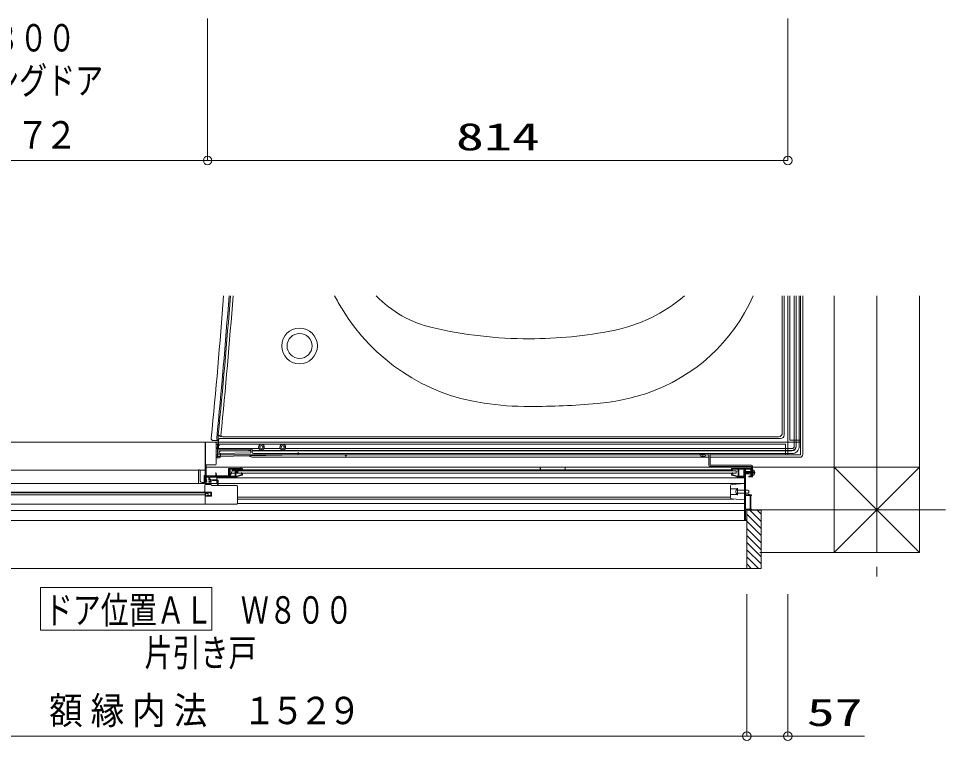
# Model space of a CAD drawing. Units: millimetres on the paper. Extents: x -305 to 305, y -152 to 152.
# Drawn here: x -106.1 to -41.1, y -75.9 to -25.2 of the extents above; entities that cross this region are included whole.
import ezdxf
from ezdxf.enums import TextEntityAlignment as Align

# ---------------------------------------------------------------- set-up
doc = ezdxf.new("R2010")
doc.units = ezdxf.units.MM
doc.linetypes.add('LONG_CHAIN', pattern=[21, 18, -1, 1, -1])
doc.layers.add('0-0_0', color=7, linetype='Continuous', lineweight=9)
doc.layers.add('0-1_VIEW0001', color=7, linetype='Continuous', lineweight=9)
doc.styles.add('ＭＳ ゴシック', font='')
doc.styles.get('ＭＳ ゴシック').set_extended_font_data('MS Gothic')

# ---------------------------------------------------------------- blocks, each defined once
blk = doc.blocks.new('_ORIGIN')
at = {"layer": '0-0_0'}
blk.add_line((0, 0), (-1, 0), dxfattribs=at)
blk.add_circle((0, 0), 0.5, dxfattribs=at)

msp = doc.modelspace()

# ---------------------------------------------------------------- linework, layer by layer
at = {"layer": '0-1_VIEW0001'}
for p, q in [((-92.884, -25.217), (-92.884, -35.176)), ((-92.884, -25.217), (-92.884, -35.176)), ((-52.184, -25.217), (-52.184, -35.176)), ((-93.484, -35.176), (-130.884, -35.176)), ((-52.784, -35.176), (-92.284, -35.176)), ((-52.568, -54.295), (-52.568, -44.677)), ((-52.434, -54.429), (-52.434, -44.677)), ((-52.184, -44.677), (-52.184, -54.904)), ((-52.034, -44.677), (-52.034, -54.779)), ((-51.734, -55.229), (-51.734, -44.677)), ((-51.602, -55.21), (-51.602, -44.677)), ((-51.584, -55.229), (-51.584, -44.677)), ((-51.384, -55.229), (-51.384, -44.677)), ((-51.284, -55.779), (-51.284, -44.677)), ((-51.284, -44.677), (-51.284, -54.929)), ((-51.124, -55.779), (-51.124, -44.677)), ((-48.934, -44.677), (-48.934, -62.677)), ((-42.934, -44.677), (-42.934, -62.677)), ((-92.134, -55.395), (-92.134, -54.427)), ((-91.958, -54.545), (-92.134, -54.427)), ((-52.818, -54.545), (-91.847, -54.545)), ((-93.059, -54.928), (-129.509, -54.928)), ((-93.059, -54.928), (-93.059, -57.378)), ((-92.334, -54.928), (-93.019, -54.928)), ((-92.486, -54.816), (-92.1, -54.819)), ((-92.184, -54.929), (-92.333, -54.929)), ((-92.333, -54.929), (-52.209, -54.929)), ((-92.284, -55.079), (-52.334, -55.079)), ((-92.184, -55.076), (-92.184, -55.077)), ((-92.184, -55.077), (-92.184, -55.147)), ((-92.184, -55.147), (-92.184, -55.542)), ((-92.117, -55.379), (-92.117, -54.779)), ((-52.684, -54.679), (-92.017, -54.679)), ((-52.334, -55.079), (-52.334, -55.829)), ((-52.184, -54.954), (-52.184, -55.829)), ((-52.159, -54.929), (-51.284, -54.929)), ((-52.034, -54.779), (-51.284, -54.779)), ((-51.384, -55.227), (-51.384, -54.927)), ((-92.284, -55.829), (-58.307, -55.829)), ((-92.2, -55.829), (-92.203, -56.029)), ((-92.184, -55.542), (-92.184, -55.641)), ((-92.184, -55.641), (-92.184, -55.727)), ((-92.184, -55.702), (-92.084, -55.709)), ((-92.184, -55.929), (-92.184, -55.727)), ((-92.184, -55.929), (-86.534, -55.83)), ((-92.117, -55.429), (-92.134, -55.395)), ((-92.117, -55.429), (-92.117, -55.379)), ((-89.282, -55.379), (-92.117, -55.379)), ((-89.816, -55.429), (-92.117, -55.429)), ((-92.084, -55.725), (-92.084, -55.648)), ((-89.859, -55.688), (-92.084, -55.725)), ((-89.859, -55.529), (-91.986, -55.564)), ((-91.984, -55.925), (-91.984, -55.724)), ((-89.913, -55.503), (-89.859, -55.502)), ((-89.859, -55.504), (-89.859, -55.529)), ((-89.859, -55.529), (-89.859, -55.688)), ((-89.855, -55.952), (-89.856, -55.888)), ((-89.741, -55.51), (-89.759, -55.529)), ((-51.884, -55.529), (-89.759, -55.529)), ((-89.759, -55.629), (-89.759, -55.529)), ((-89.741, -55.51), (-89.741, -55.504)), ((-51.902, -55.51), (-89.741, -55.51)), ((-51.884, -55.729), (-89.659, -55.729)), ((-87.782, -55.379), (-88.936, -55.379)), ((-51.884, -55.379), (-87.436, -55.379)), ((-86.534, -55.83), (-86.534, -55.632)), ((-83.243, -55.829), (-83.215, -55.857)), ((-83.084, -55.829), (-58.307, -55.829)), ((-58.359, -55.808), (-58.359, -55.728)), ((-57.714, -55.808), (-58.359, -55.808)), ((-58.309, -55.808), (-58.304, -55.864)), ((-58.247, -55.808), (-58.247, -55.728)), ((-58.217, -55.808), (-58.217, -55.729)), ((-58.134, -55.996), (-58.134, -55.729)), ((-58.134, -55.86), (-58.134, -55.729)), ((-58.052, -55.808), (-58.052, -55.729)), ((-58.022, -55.808), (-58.022, -55.728)), ((-57.959, -55.808), (-57.964, -55.864)), ((-57.961, -55.829), (-57.714, -55.829)), ((-57.961, -55.829), (-57.714, -55.829)), ((-57.714, -56.548), (-57.714, -55.808)), ((-57.634, -55.829), (-51.334, -55.829)), ((-57.634, -55.829), (-52.184, -55.829)), ((-92.042, -56.029), (-92.203, -56.029)), ((-91.984, -55.925), (-92.184, -55.929)), ((-91.991, -55.925), (-91.992, -55.979)), ((-83.184, -55.988), (-89.71, -55.988)), ((-83.184, -55.988), (-83.185, -55.927)), ((-83.184, -55.989), (-83.184, -55.929)), ((-83.184, -55.989), (-57.714, -55.989)), ((-57.634, -55.989), (-51.334, -55.989)), ((-93.534, -56.889), (-129.509, -56.889)), ((-93.534, -56.878), (-93.484, -56.878)), ((-93.534, -56.941), (-93.534, -56.878)), ((-93.534, -57.839), (-93.534, -56.941)), ((-93.446, -56.889), (-93.059, -56.889)), ((-93.409, -56.953), (-93.409, -57.605)), ((-93.034, -57.274), (-93.034, -57.133)), ((-54.734, -56.677), (-92.974, -56.677)), ((-92.234, -57.293), (-92.309, -57.052)), ((-92.308, -57.052), (-92.308, -57.293)), ((-90.459, -56.778), (-91.394, -56.778)), ((-91.344, -57.353), (-91.344, -56.927)), ((-91.134, -56.859), (-91.334, -57.378)), ((-55.809, -57.099), (-91.226, -57.099)), ((-55.809, -56.939), (-91.165, -56.939)), ((-56.134, -56.859), (-91.134, -56.859)), ((-90.949, -56.907), (-90.949, -56.878)), ((-90.928, -56.949), (-90.947, -56.914)), ((-90.945, -56.98), (-90.931, -56.966)), ((-90.934, -56.863), (-90.933, -56.863)), ((-90.92, -56.871), (-90.879, -56.944)), ((-90.878, -56.978), (-90.9, -56.999)), ((-90.889, -56.989), (-90.889, -57.005)), ((-90.858, -56.948), (-90.882, -56.971)), ((-90.882, -57.03), (-90.861, -57.066)), ((-90.874, -56.964), (-90.874, -56.967)), ((-90.815, -57.056), (-90.842, -57.01)), ((-90.84, -57.078), (-90.828, -57.078)), ((-90.839, -56.992), (-90.813, -56.966)), ((-90.759, -56.939), (-90.759, -57.099)), ((-90.558, -56.677), (-90.558, -56.778)), ((-90.524, -57.106), (-90.524, -57.103)), ((-90.483, -57.153), (-90.52, -57.116)), ((-90.509, -56.913), (-90.509, -56.939)), ((-90.509, -57.088), (-90.49, -57.088)), ((-90.484, -56.833), (-90.484, -56.888)), ((-90.48, -57.093), (-90.438, -57.134)), ((-90.434, -56.939), (-90.434, -56.803)), ((-90.434, -57.145), (-90.434, -57.192)), ((-69.506, -56.859), (-69.559, -56.677)), ((-69.558, -56.677), (-69.558, -56.859)), ((-67.808, -56.677), (-67.808, -56.859)), ((-54.734, -56.628), (-57.634, -56.628)), ((-56.134, -56.939), (-56.134, -56.803)), ((-56.134, -57.145), (-56.134, -57.192)), ((-56.088, -57.093), (-56.13, -57.134)), ((-56.109, -56.778), (-54.734, -56.778)), ((-56.089, -57.184), (-56.089, -57.163)), ((-56.085, -57.153), (-56.048, -57.116)), ((-56.084, -56.833), (-56.084, -56.888)), ((-55.735, -57.306), (-56.079, -57.199)), ((-56.059, -57.088), (-56.078, -57.088)), ((-56.059, -56.913), (-56.059, -56.939)), ((-56.044, -57.106), (-56.044, -57.103)), ((-55.809, -56.939), (-55.809, -57.099)), ((-55.759, -56.956), (-55.759, -56.956)), ((-55.694, -56.964), (-55.694, -56.967)), ((-55.69, -56.978), (-55.668, -56.999)), ((-55.648, -56.871), (-55.689, -56.944)), ((-55.64, -56.949), (-55.621, -56.914)), ((-55.623, -56.98), (-55.637, -56.966)), ((-55.634, -56.863), (-55.635, -56.863)), ((-55.619, -56.907), (-55.619, -56.878)), ((-55.224, -57.292), (-55.224, -56.927)), ((-54.466, -57.063), (-55.201, -57.063)), ((-55.103, -56.981), (-55.154, -57.056)), ((-55.079, -57.063), (-55.154, -57.056)), ((-55.154, -57.056), (-55.154, -57.071)), ((-55.079, -57.063), (-55.154, -57.063)), ((-55.103, -57.146), (-55.154, -57.071)), ((-55.136, -57.071), (-55.154, -57.071)), ((-55.136, -57.071), (-54.936, -57.131)), ((-54.689, -56.981), (-55.103, -56.981)), ((-55.103, -57.146), (-54.689, -57.146)), ((-55.079, -57.063), (-54.934, -57.106)), ((-54.989, -57.09), (-54.989, -56.981)), ((-54.989, -57.146), (-54.989, -57.115)), ((-54.655, -56.956), (-54.735, -56.956)), ((-54.655, -57.181), (-54.735, -57.181)), ((-54.734, -57.358), (-54.734, -56.628)), ((-54.734, -56.793), (-54.734, -57.338)), ((-54.689, -57.15), (-54.689, -56.956)), ((-54.679, -56.977), (-54.689, -56.977)), ((-54.679, -57.15), (-54.689, -57.15)), ((-54.654, -57.358), (-54.654, -56.628)), ((-42.934, -56.677), (-54.654, -56.677)), ((-54.654, -56.888), (-54.598, -56.893)), ((-48.934, -56.675), (-42.932, -62.677)), ((-42.932, -56.677), (-48.934, -62.678)), ((-92.184, -57.839), (-129.334, -57.839)), ((-93.259, -57.754), (-93.137, -57.754)), ((-93.137, -57.291), (-93.116, -57.279)), ((-93.137, -57.839), (-93.137, -57.291)), ((-93.116, -57.279), (-93.099, -57.279)), ((-93.059, -57.378), (-91.334, -57.378)), ((-93.034, -57.274), (-93.034, -57.28)), ((-92.939, -57.728), (-92.939, -57.678)), ((-92.634, -57.728), (-92.789, -57.728)), ((-92.534, -57.613), (-92.534, -57.593)), ((-92.519, -57.578), (-92.184, -57.578)), ((-92.199, -57.628), (-92.519, -57.628)), ((-92.234, -57.378), (-92.234, -57.839)), ((-92.234, -57.439), (-55.209, -57.439)), ((-92.184, -57.963), (-92.184, -57.643)), ((-92.134, -57.628), (-92.134, -57.963)), ((-92.134, -57.839), (-55.234, -57.839)), ((-91.359, -57.353), (-91.359, -57.318)), ((-90.469, -57.239), (-90.82, -57.349)), ((-56.099, -57.239), (-55.749, -57.349)), ((-55.209, -57.828), (-56.093, -57.895)), ((-55.719, -57.353), (-55.209, -57.353)), ((-55.209, -57.338), (-55.209, -57.318)), ((-55.209, -57.828), (-55.209, -58.978)), ((-54.654, -57.358), (-54.734, -57.358)), ((-54.654, -57.238), (-54.598, -57.234)), ((-129.334, -58.429), (-93.044, -58.429)), ((-92.654, -58.482), (-129.214, -58.482)), ((-93.084, -58.482), (-93.084, -57.947)), ((-93.072, -57.925), (-93.038, -57.905)), ((-93.044, -58.429), (-93.044, -59.279)), ((-93.039, -58.438), (-92.609, -58.438)), ((-93.03, -57.903), (-92.688, -57.903)), ((-92.681, -57.905), (-92.558, -57.976)), ((-92.654, -58.663), (-92.654, -58.482)), ((-92.609, -58.438), (-92.609, -58.708)), ((-92.55, -57.978), (-92.199, -57.978)), ((-92.119, -57.978), (-90.834, -57.978)), ((-90.784, -58.028), (-90.784, -59.228)), ((-56.209, -58.787), (-56.209, -58.019)), ((-56.209, -58.203), (-55.709, -58.203)), ((-55.709, -58.403), (-55.709, -58.153)), ((-55.209, -58.303), (-55.709, -58.303)), ((-55.709, -58.653), (-55.709, -58.403)), ((-55.209, -58.503), (-55.709, -58.503)), ((-55.639, -58.303), (-54.979, -58.303)), ((-55.639, -58.503), (-54.979, -58.503)), ((-54.979, -58.303), (-54.909, -58.338)), ((-54.909, -58.468), (-54.979, -58.503)), ((-54.909, -58.338), (-54.909, -58.468)), ((-129.164, -58.632), (-93.044, -58.632)), ((-93.044, -58.583), (-93.044, -58.653)), ((-93.044, -59.233), (-93.044, -58.667)), ((-92.609, -58.708), (-93.044, -58.708)), ((-93.037, -58.654), (-93.023, -58.646)), ((-93.015, -58.643), (-93.014, -58.643)), ((-93.004, -58.653), (-93.004, -58.658)), ((-92.979, -58.683), (-92.907, -58.683)), ((-92.901, -58.682), (-92.863, -58.667)), ((-92.844, -58.663), (-92.654, -58.663)), ((-90.784, -58.782), (-56.209, -58.782)), ((-90.784, -58.922), (-55.966, -58.922)), ((-56.209, -58.603), (-55.709, -58.603)), ((-55.209, -58.978), (-56.093, -58.912)), ((-54.784, -58.673), (-54.734, -58.673)), ((-54.734, -58.643), (-54.734, -58.673)), ((-93.044, -59.279), (-131.044, -59.279)), ((-129.456, -59.724), (-55.209, -59.724)), ((-90.834, -59.278), (-93.069, -59.278)), ((-90.784, -59.229), (-55.234, -59.229)), ((-55.059, -59.706), (-55.059, -63.781)), ((-55.059, -59.706), (-54.059, -59.706)), ((-54.06, -60.487), (-54.84, -59.706)), ((-54.06, -59.987), (-54.34, -59.706)), ((-54.059, -59.706), (-54.059, -63.781)), ((-128.475, -60.429), (-55.059, -60.429)), ((-54.059, -60.982), (-55.059, -59.982)), ((-54.059, -61.482), (-55.059, -60.482)), ((-54.059, -61.982), (-55.059, -60.982)), ((-54.059, -62.482), (-55.059, -61.482)), ((-54.059, -62.977), (-55.059, -61.977)), ((-54.059, -63.472), (-55.059, -62.472)), ((-54.245, -63.781), (-55.059, -62.967)), ((-42.934, -62.677), (-54.134, -62.677)), ((-54.74, -63.781), (-55.059, -63.462)), ((-54.059, -63.781), (-132.484, -63.781)), ((-104.596, -68.116), (-104.596, -65.116)), ((-104.596, -65.116), (-92.596, -65.116)), ((-92.596, -68.116), (-92.596, -65.116)), ((-55.059, -65.593), (-55.059, -75.552)), ((-55.059, -65.593), (-55.059, -75.552)), ((-52.184, -65.593), (-52.184, -75.552)), ((-104.596, -68.116), (-92.596, -68.116)), ((-55.659, -75.552), (-130.884, -75.552)), ((-52.784, -75.552), (-54.459, -75.552)), ((-52.184, -75.552), (-46.796, -75.552))]:
    msp.add_line(p, q, dxfattribs=at)
at = {"layer": '0-1_VIEW0001', "linetype": 'LONG_CHAIN'}
for p, q in [((-45.934, -44.677), (-45.934, -64.356)), ((-41.12, -59.677), (-54.734, -59.677))]:
    msp.add_line(p, q, dxfattribs=at)
at = {"layer": '0-1_VIEW0001'}
for points in [[(-93.019, -54.928), (-93.03, -54.933), (-93.034, -54.943)], [(-93.034, -54.943), (-93.034, -57.728), (-92.939, -57.728)], [(-92.284, -54.978), (-92.299, -54.943), (-92.334, -54.928)], [(-92.284, -56.478), (-92.284, -55.368), (-92.209, -55.368), (-92.209, -55.328), (-92.284, -55.328), (-92.284, -54.978)], [(-89.913, -55.503), (-90.02, -55.504), (-92.086, -55.539)], [(-54.734, -56.548), (-57.634, -56.548), (-57.634, -55.808)], [(-91.419, -56.803), (-91.419, -57.293), (-92.974, -57.293), (-92.974, -56.528), (-92.334, -56.528)], [(-92.334, -56.528), (-92.299, -56.514), (-92.284, -56.478)], [(-93.484, -56.878), (-93.476, -56.878), (-93.468, -56.88), (-93.454, -56.884), (-93.446, -56.888), (-93.433, -56.898), (-93.427, -56.904), (-93.417, -56.918), (-93.413, -56.926), (-93.411, -56.935)], [(-91.394, -56.778), (-91.412, -56.786), (-91.419, -56.803)], [(-91.359, -57.338), (-91.359, -56.833), (-90.854, -56.833), (-90.854, -56.937)], [(-91.349, -56.916), (-91.341, -56.866), (-91.299, -56.893)], [(-91.344, -56.927), (-91.345, -56.921), (-91.349, -56.916)], [(-91.299, -56.893), (-91.299, -57.308), (-90.949, -57.308), (-90.949, -56.991)], [(-90.949, -56.878), (-90.945, -56.868), (-90.934, -56.863)], [(-90.947, -56.914), (-90.949, -56.911), (-90.949, -56.907)], [(-90.949, -56.991), (-90.948, -56.985), (-90.945, -56.98)], [(-90.933, -56.863), (-90.925, -56.866), (-90.92, -56.871)], [(-90.931, -56.966), (-90.927, -56.958), (-90.928, -56.949)], [(-90.9, -56.999), (-90.903, -57.004), (-90.904, -57.01)], [(-90.904, -57.01), (-90.904, -57.308), (-90.849, -57.308)], [(-90.882, -56.971), (-90.887, -56.979), (-90.889, -56.989)], [(-90.889, -57.005), (-90.887, -57.018), (-90.882, -57.03)], [(-90.879, -56.944), (-90.875, -56.954), (-90.874, -56.964)], [(-90.874, -56.967), (-90.875, -56.973), (-90.878, -56.978)], [(-90.861, -57.066), (-90.852, -57.075), (-90.84, -57.078)], [(-90.854, -56.937), (-90.855, -56.943), (-90.858, -56.948)], [(-90.842, -57.01), (-90.844, -57.001), (-90.839, -56.992)], [(-90.833, -57.306), (-90.479, -57.195), (-90.479, -57.163)], [(-90.828, -57.078), (-90.815, -57.071), (-90.815, -57.056)], [(-90.813, -56.966), (-90.81, -56.962), (-90.809, -56.956)], [(-90.809, -56.956), (-90.809, -56.833), (-90.484, -56.833)], [(-90.524, -57.103), (-90.52, -57.093), (-90.509, -57.088)], [(-90.52, -57.116), (-90.523, -57.112), (-90.524, -57.106)], [(-90.484, -56.888), (-90.487, -56.896), (-90.494, -56.898), (-90.505, -56.903), (-90.509, -56.913)], [(-90.49, -57.088), (-90.485, -57.09), (-90.48, -57.093)], [(-90.479, -57.163), (-90.48, -57.158), (-90.483, -57.153)], [(-90.434, -57.192), (-90.444, -57.221), (-90.469, -57.239)], [(-90.434, -56.803), (-90.441, -56.786), (-90.459, -56.778)], [(-90.438, -57.134), (-90.435, -57.139), (-90.434, -57.145)], [(-56.134, -56.803), (-56.127, -56.786), (-56.109, -56.778)], [(-56.13, -57.134), (-56.133, -57.139), (-56.134, -57.145)], [(-56.134, -57.192), (-56.124, -57.221), (-56.099, -57.239)], [(-56.089, -57.163), (-56.088, -57.158), (-56.085, -57.153)], [(-56.079, -57.199), (-56.086, -57.193), (-56.089, -57.184)], [(-56.078, -57.088), (-56.084, -57.09), (-56.088, -57.093)], [(-55.209, -60.428), (-55.209, -56.833), (-56.084, -56.833)], [(-56.084, -56.888), (-56.081, -56.896), (-56.074, -56.898), (-56.063, -56.903), (-56.059, -56.913)], [(-56.044, -57.103), (-56.048, -57.093), (-56.059, -57.088)], [(-56.048, -57.116), (-56.045, -57.112), (-56.044, -57.106)], [(-55.664, -57.01), (-55.664, -57.308), (-55.719, -57.308)], [(-55.689, -56.944), (-55.693, -56.954), (-55.694, -56.964)], [(-55.694, -56.967), (-55.693, -56.973), (-55.69, -56.978)], [(-55.668, -56.999), (-55.665, -57.004), (-55.664, -57.01)], [(-55.635, -56.863), (-55.643, -56.866), (-55.648, -56.871)], [(-55.637, -56.966), (-55.642, -56.958), (-55.64, -56.949)], [(-55.619, -56.878), (-55.623, -56.868), (-55.634, -56.863)], [(-55.619, -56.991), (-55.62, -56.985), (-55.623, -56.98)], [(-55.621, -56.914), (-55.62, -56.911), (-55.619, -56.907)], [(-55.269, -56.893), (-55.269, -57.308), (-55.619, -57.308), (-55.619, -56.991)], [(-55.219, -56.916), (-55.227, -56.866), (-55.269, -56.893)], [(-55.224, -56.927), (-55.223, -56.921), (-55.219, -56.916)], [(-54.734, -57.353), (-54.909, -57.353), (-54.909, -57.313), (-54.779, -57.313), (-54.779, -56.833), (-55.159, -56.833), (-55.159, -58.628), (-54.934, -58.628), (-54.934, -58.578), (-54.889, -58.578), (-54.889, -58.628), (-54.749, -58.628)], [(-54.536, -56.961), (-54.627, -57.006), (-54.657, -57.063)], [(-54.536, -57.166), (-54.627, -57.121), (-54.657, -57.063)], [(-93.259, -57.754), (-93.341, -57.73), (-93.398, -57.66), (-93.409, -57.605)], [(-93.056, -57.839), (-93.056, -57.294), (-93.099, -57.279)], [(-92.939, -57.678), (-92.994, -57.678), (-92.994, -57.603), (-92.939, -57.603), (-92.939, -57.563), (-92.984, -57.563), (-92.984, -57.353), (-92.789, -57.353), (-92.789, -57.603), (-92.684, -57.603), (-92.684, -57.678), (-92.789, -57.678), (-92.789, -57.728)], [(-92.634, -57.728), (-92.634, -57.553), (-92.739, -57.553), (-92.739, -57.353), (-90.849, -57.353)], [(-92.534, -57.593), (-92.53, -57.583), (-92.519, -57.578)], [(-92.519, -57.628), (-92.53, -57.624), (-92.534, -57.613)], [(-92.184, -57.643), (-92.188, -57.633), (-92.199, -57.628)], [(-92.184, -57.578), (-92.149, -57.593), (-92.134, -57.628)], [(-90.849, -57.308), (-90.841, -57.308), (-90.833, -57.306)], [(-90.82, -57.349), (-90.834, -57.352), (-90.849, -57.353)], [(-55.749, -57.349), (-55.734, -57.352), (-55.719, -57.353)], [(-55.719, -57.308), (-55.727, -57.308), (-55.735, -57.306)], [(-55.209, -57.318), (-55.211, -57.311), (-55.217, -57.305), (-55.222, -57.3), (-55.224, -57.292)], [(-93.084, -57.947), (-93.081, -57.934), (-93.072, -57.925)], [(-93.038, -57.905), (-93.034, -57.904), (-93.03, -57.903)], [(-92.688, -57.903), (-92.684, -57.904), (-92.681, -57.905)], [(-92.558, -57.976), (-92.554, -57.978), (-92.55, -57.978)], [(-92.199, -57.978), (-92.188, -57.974), (-92.184, -57.963)], [(-92.134, -57.963), (-92.13, -57.974), (-92.119, -57.978)], [(-90.834, -57.978), (-90.799, -57.993), (-90.784, -58.028)], [(-93.044, -58.667), (-93.042, -58.66), (-93.037, -58.654)], [(-93.023, -58.646), (-93.019, -58.644), (-93.015, -58.643)], [(-93.014, -58.643), (-93.007, -58.646), (-93.004, -58.653)], [(-93.004, -58.658), (-92.997, -58.676), (-92.979, -58.683)], [(-92.907, -58.683), (-92.904, -58.683), (-92.901, -58.682)], [(-92.863, -58.667), (-92.854, -58.664), (-92.844, -58.663)], [(-54.784, -58.673), (-54.784, -59.633), (-54.734, -59.633), (-54.734, -59.678), (-55.159, -59.678), (-55.159, -60.378), (-55.059, -60.378), (-55.059, -60.428)], [(-54.749, -58.628), (-54.738, -58.633), (-54.734, -58.643)], [(-90.784, -59.228), (-90.799, -59.264), (-90.834, -59.278)]]:
    msp.add_lwpolyline(points, dxfattribs=at)
msp.add_lwpolyline([(-55.159, -58.673), (-54.829, -58.673), (-54.829, -59.633), (-55.159, -59.633)], close=True, dxfattribs=at)
for centre, radius in [((-86.434, -48.179), 1.25), ((-86.434, -48.179), 0.875), ((-89.109, -55.279), 0.2), ((-89.109, -55.279), 0.113), ((-87.609, -55.279), 0.2), ((-87.609, -55.279), 0.113)]:
    msp.add_circle(centre, radius, dxfattribs=at)
for centre, radius, start, end in [((-491.184, -14.929), 400.525, 354.30831, 355.74053), ((-491.184, -14.929), 400.909, 354.31329, 355.74462), ((-491.184, -14.929), 401, 354.34726, 355.74559), ((-491.184, -14.929), 401.187, 354.34874, 355.74758), ((-62.91, -33.17), 24, 208.64964, 211.16034), ((-75.314, -39.102), 8, 224.17884, 256.84989), ((-66.577, -36.308), 11, 281.32804, 310.46805), ((-66.063, -39.65), 12.5, 288.46728, 336.28925), ((-71.467, -38.344), 14, 211.16034, 261.67971), ((-70.309, -17.679), 30, 256.84989, 269.99999), ((-70.309, -17.679), 30, 270.00001, 281.32804), ((-66.855, -37.279), 15, 274.95444, 288.46728), ((-70.309, -30.429), 22, 261.67971, 270), ((-70.309, 2.571), 55, 269.99999, 274.95444), ((-91.847, -54.445), 0.1, 174.34874, 270), ((-52.818, -54.295), 0.25, 270, 0), ((-52.684, -54.429), 0.25, 270, 0.00001), ((-92.484, -54.666), 0.15, 174.30831, 269.5), ((-92.099, -54.669), 0.15, 174.31329, 269.5), ((-92.034, -55.076), 0.15, 91, 180), ((-92.034, -55.225), 0.15, 90.91362, 180), ((-92.034, -55.29), 0.15, 90.91362, 180), ((-92.017, -54.779), 0.1, 90, 180), ((-52.209, -54.954), 0.025, 360, 90), ((-52.159, -54.904), 0.025, 180, 270), ((-51.902, -55.21), 0.3, 270, 0), ((-51.884, -55.229), 0.3, 270, 0), ((-51.884, -55.229), 0.5, 270, 0.00001), ((-51.884, -55.229), 0.15, 270, 0.00001), ((-92.084, -55.639), 0.1, 90.96524, 180), ((-91.984, -55.648), 0.1, 90.96524, 180), ((-91.984, -55.664), 0.1, 90.96524, 180), ((-89.71, -55.678), 0.31, 222.85141, 270), ((-89.816, -55.504), 0.075, 0, 90), ((-89.659, -55.629), 0.1, 180, 270), ((-83.285, -55.928), 0.1, 1.01715, 90), ((-83.084, -55.929), 0.1, 90, 180), ((-58.239, -55.859), 0.065, 185, 254.11915), ((-58.134, -55.488), 0.45, 254.11915, 285.88085), ((-58.029, -55.859), 0.065, 285.88085, 355), ((-57.714, -55.808), 0.08, 0, 90), ((-51.334, -55.779), 0.05, 270, 0.00001), ((-51.334, -55.779), 0.21, 270, 0.00001), ((-92.042, -55.979), 0.05, 270, 359), ((-57.634, -56.548), 0.08, 180, 270), ((-54.734, -56.628), 0.08, 0, 90), ((-93.484, -56.953), 0.075, 0, 14.00739), ((-54.936, -57.119), 0.0124, 270, 77.19096), ((-54.679, -56.952), 0.025, 271.06262, 0), ((-54.679, -57.175), 0.025, 0, 90), ((-54.604, -56.958), 0.065, 15.88085, 85), ((-54.604, -57.169), 0.065, 275, 344.11915), ((-54.974, -57.063), 0.45, 344.11915, 15.88085), ((-92.947, -58.631), 0.108, 342.56118, 153.5989), ((-56.084, -58.019), 0.125, 94.28915, 180), ((-55.624, -58.403), 0.21, 117.28096, 242.71904), ((-55.717, -58.224), 0.0077, 0, 117.28096), ((-56.084, -58.787), 0.125, 180, 265.71085), ((-55.717, -58.583), 0.0077, 242.71904, 0)]:
    msp.add_arc(centre, radius, start, end, dxfattribs=at)

# ---------------------------------------------------------------- block references
at = {"layer": '0-1_VIEW0001', "xscale": 0.6, "yscale": 0.6}
for p in [(-92.884, -35.176), (-52.184, -35.176), (-55.059, -75.552), (-52.184, -75.552)]:
    msp.add_blockref('_ORIGIN', p, dxfattribs=at)
at = {"layer": '0-1_VIEW0001', "xscale": 0.6, "yscale": 0.6, "rotation": 180}
for p in [(-92.884, -35.176), (-55.059, -75.552)]:
    msp.add_blockref('_ORIGIN', p, dxfattribs=at)

# ---------------------------------------------------------------- texts
at = {"layer": '0-1_VIEW0001', "style": 'ＭＳ ゴシック'}
for s, width, p in [('ドア位置ＡＬ\u3000Ｗ８００', 0.75, (-123.759, -28.103)), ('２枚折りドア／スイングドア', 0.75, (-125.759, -31.101)), ('７', 0.9, (-106.337, -34.91)), ('２', 0.9, (-104.349, -34.91)), ('814', 1.5, (-75.457, -35.037)), ('ドア位置ＡＬ\u3000Ｗ８００', 0.75, (-104.31, -68.236)), ('片引き戸', 0.75, (-97.31, -71.233)), ('額', 0.9, (-103.997, -75.287)), ('縁', 0.9, (-101.089, -75.287)), ('内', 0.9, (-98.181, -75.287)), ('法', 0.9, (-95.273, -75.287)), ('１', 0.9, (-90.433, -75.287)), ('５', 0.9, (-88.445, -75.287)), ('２', 0.9, (-86.457, -75.287)), ('９', 0.9, (-84.469, -75.287)), ('57', 1.5, (-50.85, -75.414))]:
    msp.add_text(s, height=1.921, dxfattribs=dict(at, width=width)).set_placement(p, align=Align.BOTTOM_LEFT)

doc.saveas('drawing.dxf')
